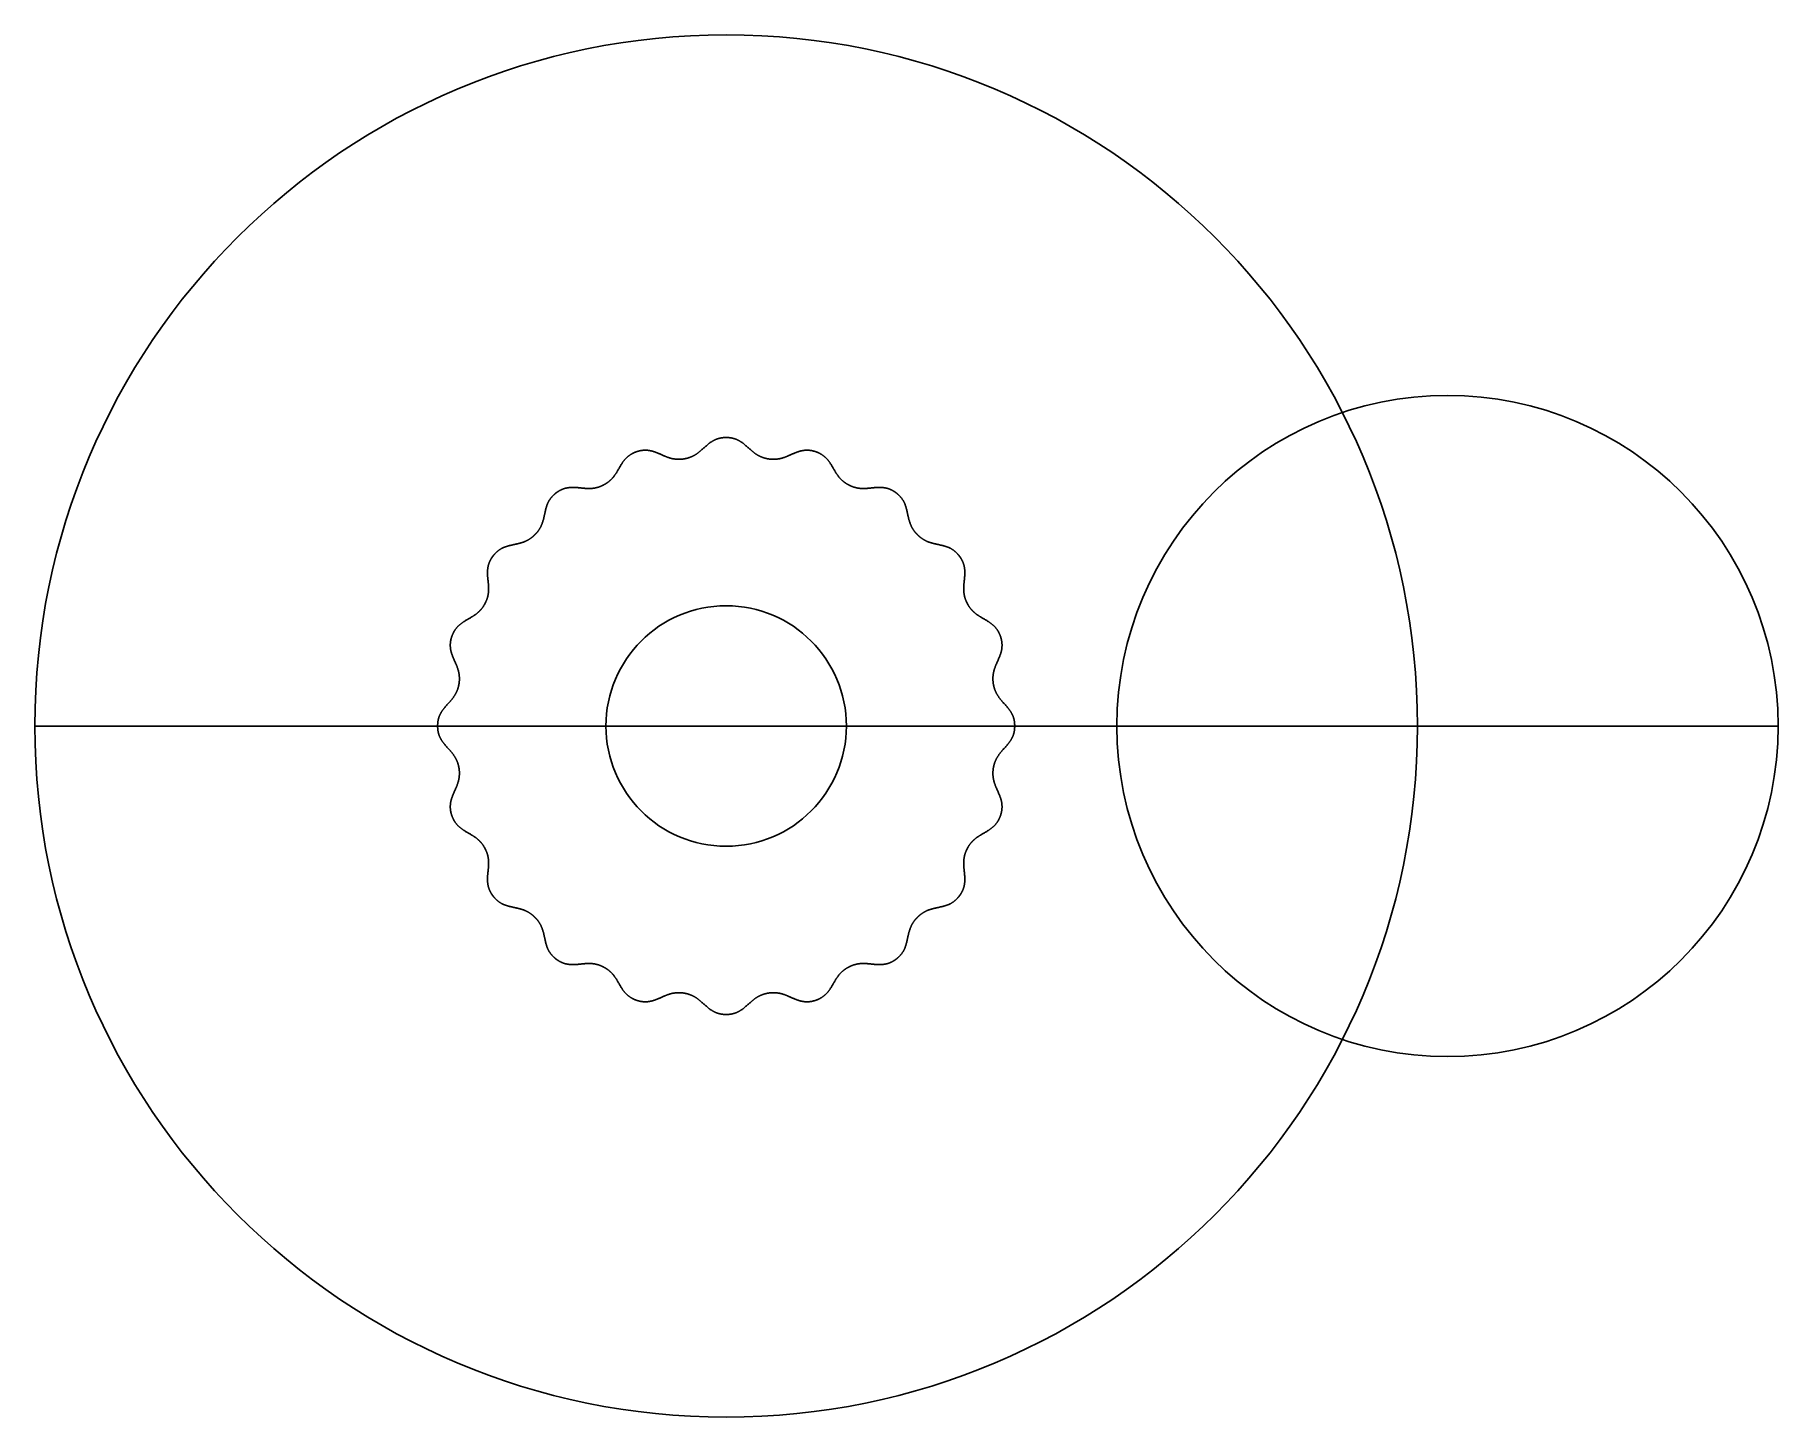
# Model space of a CAD drawing. Header units: millimetres. Extents: x -5.8 to 8.8, y -5.8 to 5.8.
import ezdxf

# ---------------------------------------------------------------- set-up
doc = ezdxf.new("R2010")
doc.units = ezdxf.units.MM
doc.layers.get('0').update_dxf_attribs({"linetype": 'CONTINUOUS'})

msp = doc.modelspace()

# ---------------------------------------------------------------- linework, layer by layer
for p, q in [((0, 0), (-5.75, 0)), ((-5.75, 0), (8.75, 0)), ((8.75, 0), (6, 0))]:
    msp.add_line(p, q)
for centre, radius in [((0, 0), 5.75), ((6, 0), 2.75), ((0, 0), 1)]:
    msp.add_circle(centre, radius)
for points in [[(0, 2.4), (-0.019, 2.4), (-0.056, 2.397), (-0.102, 2.382), (-0.152, 2.347), (-0.205, 2.293), (-0.253, 2.254), (-0.298, 2.234), (-0.333, 2.225), (-0.352, 2.222)], [(0.352, 2.222), (0.333, 2.225), (0.298, 2.234), (0.253, 2.254), (0.205, 2.293), (0.152, 2.347), (0.102, 2.382), (0.056, 2.397), (0.019, 2.4), (0, 2.4)], [(-0.742, 2.283), (-0.76, 2.277), (-0.794, 2.262), (-0.833, 2.234), (-0.87, 2.186), (-0.904, 2.117), (-0.938, 2.065), (-0.974, 2.032), (-1.005, 2.013), (-1.021, 2.005)], [(-0.352, 2.222), (-0.371, 2.219), (-0.406, 2.217), (-0.456, 2.222), (-0.513, 2.244), (-0.581, 2.279), (-0.639, 2.297), (-0.688, 2.297), (-0.723, 2.289), (-0.742, 2.283)], [(0.742, 2.283), (0.723, 2.289), (0.688, 2.297), (0.639, 2.297), (0.581, 2.279), (0.513, 2.244), (0.456, 2.222), (0.406, 2.217), (0.371, 2.219), (0.352, 2.222)], [(1.021, 2.005), (1.005, 2.013), (0.974, 2.032), (0.938, 2.065), (0.904, 2.117), (0.87, 2.186), (0.833, 2.234), (0.794, 2.262), (0.76, 2.277), (0.742, 2.283)], [(-1.411, 1.942), (-1.426, 1.93), (-1.454, 1.906), (-1.483, 1.867), (-1.502, 1.81), (-1.514, 1.734), (-1.53, 1.675), (-1.554, 1.632), (-1.578, 1.604), (-1.591, 1.591)], [(-1.021, 2.005), (-1.038, 1.996), (-1.072, 1.982), (-1.12, 1.972), (-1.182, 1.976), (-1.257, 1.988), (-1.318, 1.987), (-1.364, 1.972), (-1.395, 1.953), (-1.411, 1.942)], [(1.411, 1.942), (1.395, 1.953), (1.364, 1.972), (1.318, 1.987), (1.257, 1.988), (1.182, 1.976), (1.12, 1.972), (1.072, 1.982), (1.038, 1.996), (1.021, 2.005)], [(1.591, 1.591), (1.578, 1.604), (1.554, 1.632), (1.53, 1.675), (1.514, 1.734), (1.502, 1.81), (1.483, 1.867), (1.454, 1.906), (1.426, 1.93), (1.411, 1.942)], [(-1.591, 1.591), (-1.604, 1.578), (-1.632, 1.554), (-1.675, 1.53), (-1.734, 1.514), (-1.81, 1.502), (-1.867, 1.483), (-1.906, 1.454), (-1.93, 1.426), (-1.942, 1.411)], [(1.942, 1.411), (1.93, 1.426), (1.906, 1.454), (1.867, 1.483), (1.81, 1.502), (1.734, 1.514), (1.675, 1.53), (1.632, 1.554), (1.604, 1.578), (1.591, 1.591)], [(-1.942, 1.411), (-1.953, 1.395), (-1.972, 1.364), (-1.987, 1.318), (-1.988, 1.257), (-1.976, 1.182), (-1.972, 1.12), (-1.982, 1.072), (-1.996, 1.038), (-2.005, 1.021)], [(2.005, 1.021), (1.996, 1.038), (1.982, 1.072), (1.972, 1.12), (1.976, 1.182), (1.988, 1.257), (1.987, 1.318), (1.972, 1.364), (1.953, 1.395), (1.942, 1.411)], [(-2.005, 1.021), (-2.013, 1.005), (-2.032, 0.974), (-2.065, 0.938), (-2.117, 0.904), (-2.186, 0.87), (-2.234, 0.833), (-2.262, 0.794), (-2.277, 0.76), (-2.283, 0.742)], [(2.283, 0.742), (2.277, 0.76), (2.262, 0.794), (2.234, 0.833), (2.186, 0.87), (2.117, 0.904), (2.065, 0.938), (2.032, 0.974), (2.013, 1.005), (2.005, 1.021)], [(-2.283, 0.742), (-2.289, 0.723), (-2.297, 0.688), (-2.297, 0.639), (-2.279, 0.581), (-2.244, 0.513), (-2.222, 0.456), (-2.217, 0.406), (-2.219, 0.371), (-2.222, 0.352)], [(2.222, 0.352), (2.219, 0.371), (2.217, 0.406), (2.222, 0.456), (2.244, 0.513), (2.279, 0.581), (2.297, 0.639), (2.297, 0.688), (2.289, 0.723), (2.283, 0.742)], [(-2.222, 0.352), (-2.225, 0.333), (-2.234, 0.298), (-2.254, 0.253), (-2.293, 0.205), (-2.347, 0.152), (-2.382, 0.102), (-2.397, 0.056), (-2.4, 0.019), (-2.4, 0)], [(2.4, 0), (2.4, 0.019), (2.397, 0.056), (2.382, 0.102), (2.347, 0.152), (2.293, 0.205), (2.254, 0.253), (2.234, 0.298), (2.225, 0.333), (2.222, 0.352)], [(2.222, -0.352), (2.225, -0.333), (2.234, -0.298), (2.254, -0.253), (2.293, -0.205), (2.347, -0.152), (2.382, -0.102), (2.397, -0.056), (2.4, -0.019), (2.4, 0)], [(-2.4, 0), (-2.4, -0.019), (-2.397, -0.056), (-2.382, -0.102), (-2.347, -0.152), (-2.293, -0.205), (-2.254, -0.253), (-2.234, -0.298), (-2.225, -0.333), (-2.222, -0.352)], [(-2.222, -0.352), (-2.219, -0.371), (-2.217, -0.406), (-2.222, -0.456), (-2.244, -0.513), (-2.279, -0.581), (-2.297, -0.639), (-2.297, -0.688), (-2.289, -0.723), (-2.283, -0.742)], [(2.283, -0.742), (2.289, -0.723), (2.297, -0.688), (2.297, -0.639), (2.279, -0.581), (2.244, -0.513), (2.222, -0.456), (2.217, -0.406), (2.219, -0.371), (2.222, -0.352)], [(-2.283, -0.742), (-2.277, -0.76), (-2.262, -0.794), (-2.234, -0.833), (-2.186, -0.87), (-2.117, -0.904), (-2.065, -0.938), (-2.032, -0.974), (-2.013, -1.005), (-2.005, -1.021)], [(2.005, -1.021), (2.013, -1.005), (2.032, -0.974), (2.065, -0.938), (2.117, -0.904), (2.186, -0.87), (2.234, -0.833), (2.262, -0.794), (2.277, -0.76), (2.283, -0.742)], [(-2.005, -1.021), (-1.996, -1.038), (-1.982, -1.072), (-1.972, -1.12), (-1.976, -1.182), (-1.988, -1.257), (-1.987, -1.318), (-1.972, -1.364), (-1.953, -1.395), (-1.942, -1.411)], [(1.942, -1.411), (1.953, -1.395), (1.972, -1.364), (1.987, -1.318), (1.988, -1.257), (1.976, -1.182), (1.972, -1.12), (1.982, -1.072), (1.996, -1.038), (2.005, -1.021)], [(-1.942, -1.411), (-1.93, -1.426), (-1.906, -1.454), (-1.867, -1.483), (-1.81, -1.502), (-1.734, -1.514), (-1.675, -1.53), (-1.632, -1.554), (-1.604, -1.578), (-1.591, -1.591)], [(1.591, -1.591), (1.604, -1.578), (1.632, -1.554), (1.675, -1.53), (1.734, -1.514), (1.81, -1.502), (1.867, -1.483), (1.906, -1.454), (1.93, -1.426), (1.942, -1.411)], [(-1.591, -1.591), (-1.578, -1.604), (-1.554, -1.632), (-1.53, -1.675), (-1.514, -1.734), (-1.502, -1.81), (-1.483, -1.867), (-1.454, -1.906), (-1.426, -1.93), (-1.411, -1.942)], [(1.411, -1.942), (1.426, -1.93), (1.454, -1.906), (1.483, -1.867), (1.502, -1.81), (1.514, -1.734), (1.53, -1.675), (1.554, -1.632), (1.578, -1.604), (1.591, -1.591)], [(-1.411, -1.942), (-1.395, -1.953), (-1.364, -1.972), (-1.318, -1.987), (-1.257, -1.988), (-1.182, -1.976), (-1.12, -1.972), (-1.072, -1.982), (-1.038, -1.996), (-1.021, -2.005)], [(-1.021, -2.005), (-1.005, -2.013), (-0.974, -2.032), (-0.938, -2.065), (-0.904, -2.117), (-0.87, -2.186), (-0.833, -2.234), (-0.794, -2.262), (-0.76, -2.277), (-0.742, -2.283)], [(0.742, -2.283), (0.76, -2.277), (0.794, -2.262), (0.833, -2.234), (0.87, -2.186), (0.904, -2.117), (0.938, -2.065), (0.974, -2.032), (1.005, -2.013), (1.021, -2.005)], [(1.021, -2.005), (1.038, -1.996), (1.072, -1.982), (1.12, -1.972), (1.182, -1.976), (1.257, -1.988), (1.318, -1.987), (1.364, -1.972), (1.395, -1.953), (1.411, -1.942)], [(-0.742, -2.283), (-0.723, -2.289), (-0.688, -2.297), (-0.639, -2.297), (-0.581, -2.279), (-0.513, -2.244), (-0.456, -2.222), (-0.406, -2.217), (-0.371, -2.219), (-0.352, -2.222)], [(-0.352, -2.222), (-0.333, -2.225), (-0.298, -2.234), (-0.253, -2.254), (-0.205, -2.293), (-0.152, -2.347), (-0.102, -2.382), (-0.056, -2.397), (-0.019, -2.4), (0, -2.4)], [(0, -2.4), (0.019, -2.4), (0.056, -2.397), (0.102, -2.382), (0.152, -2.347), (0.205, -2.293), (0.253, -2.254), (0.298, -2.234), (0.333, -2.225), (0.352, -2.222)], [(0.352, -2.222), (0.371, -2.219), (0.406, -2.217), (0.456, -2.222), (0.513, -2.244), (0.581, -2.279), (0.639, -2.297), (0.688, -2.297), (0.723, -2.289), (0.742, -2.283)]]:
    msp.add_open_spline(points, degree=5)

doc.saveas('drawing.dxf')
